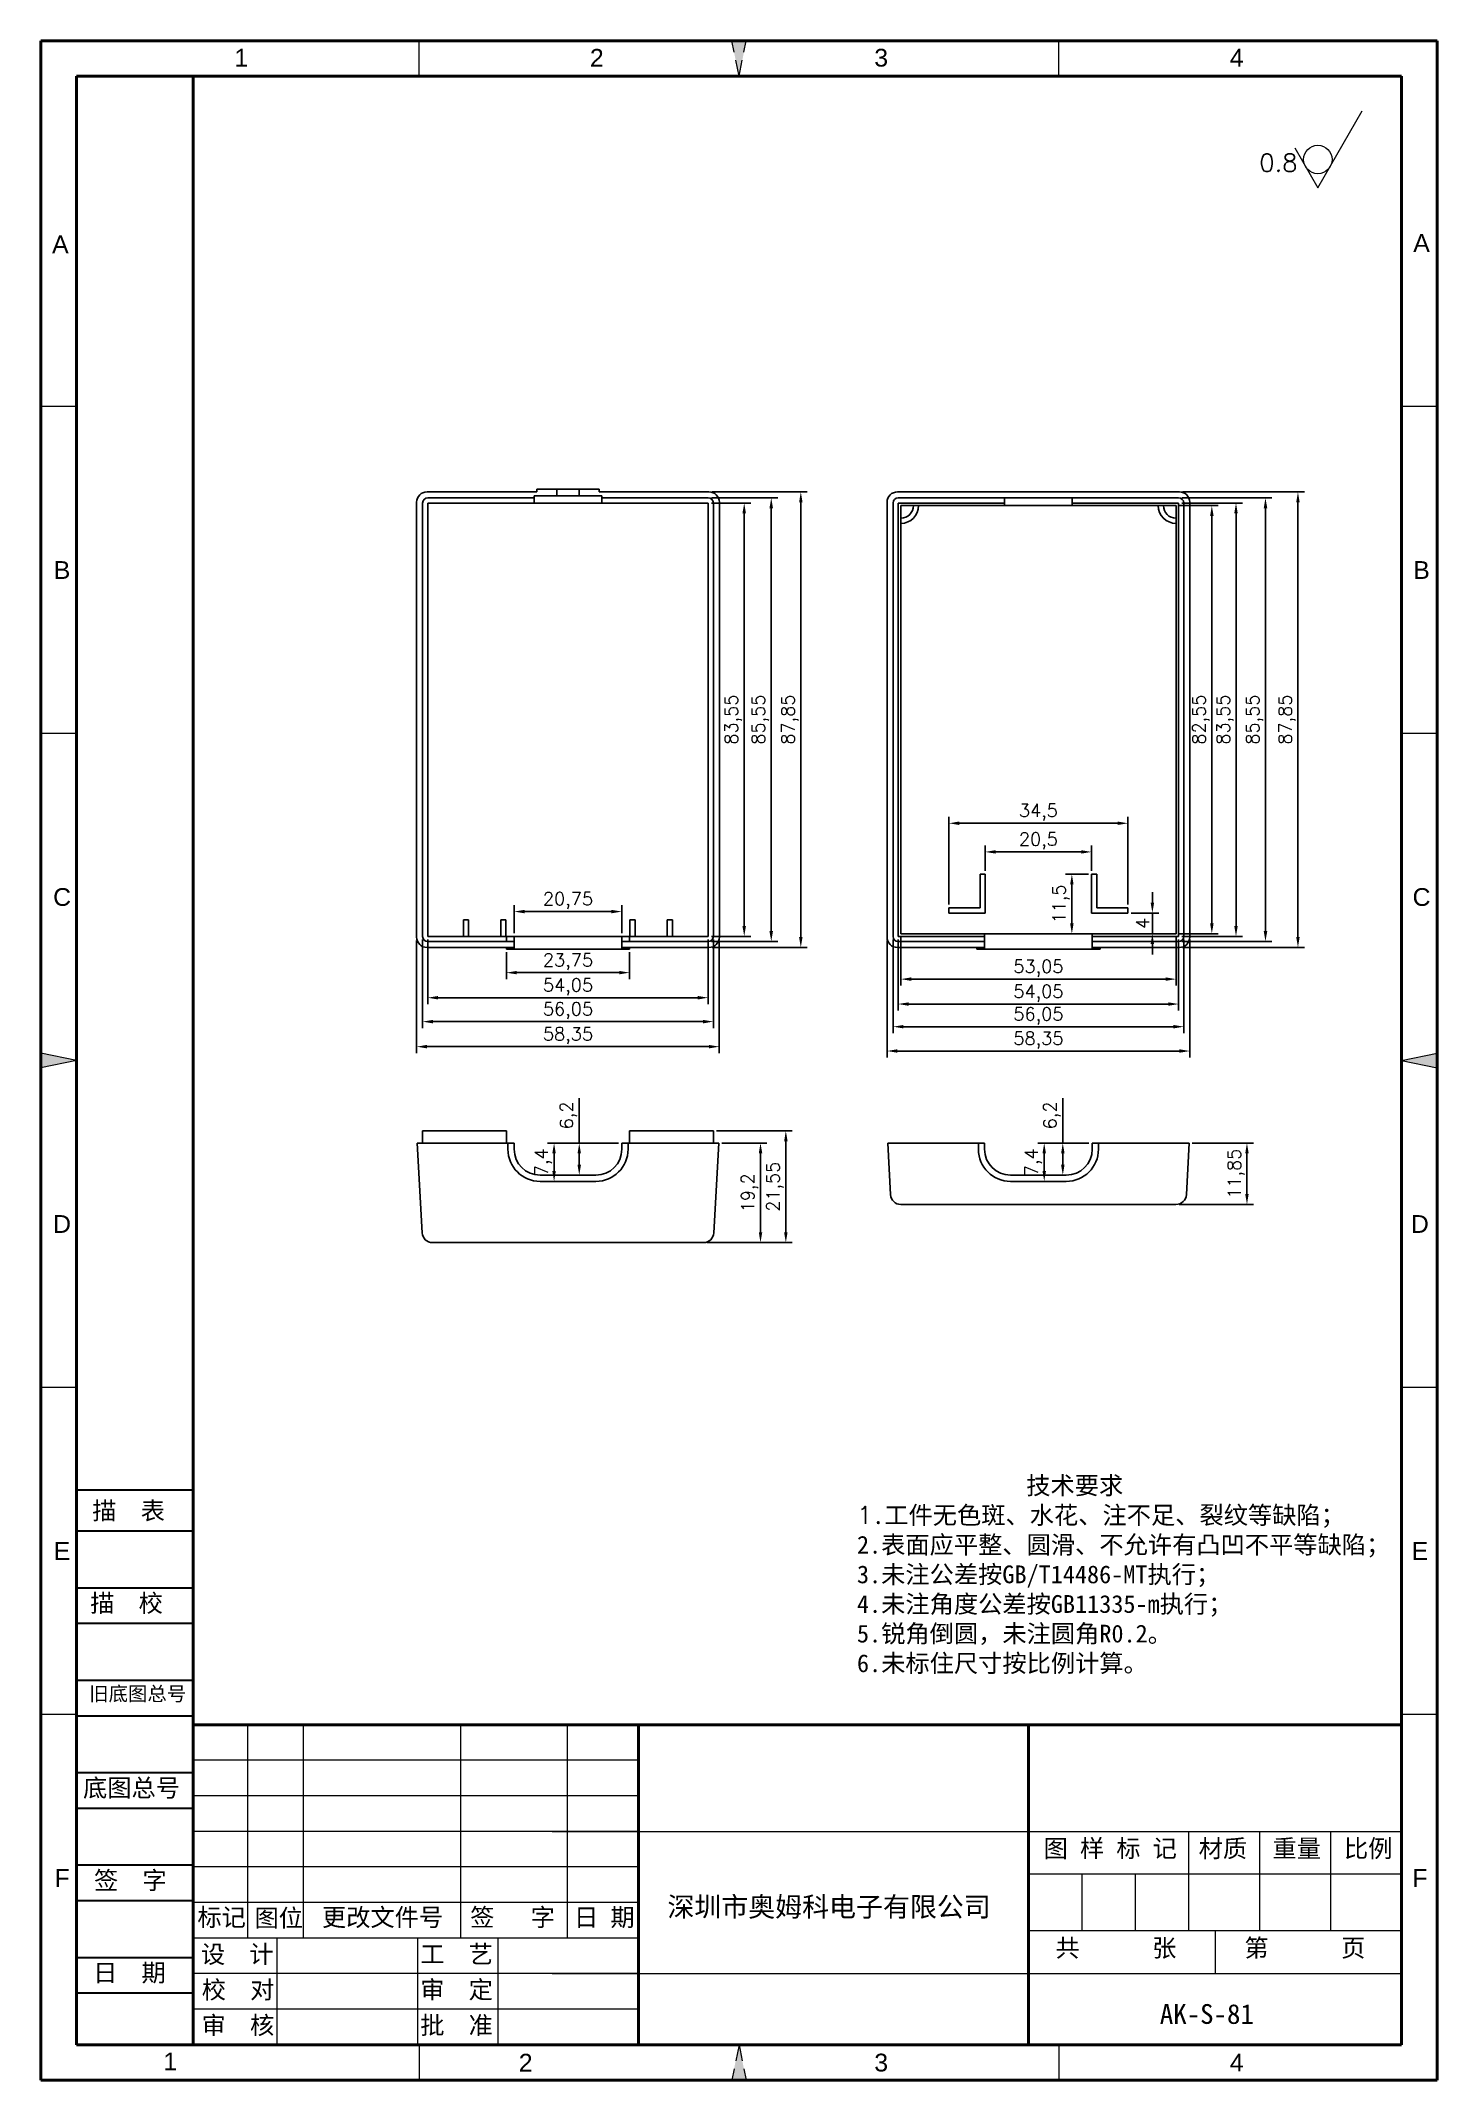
# Model space of a CAD drawing. Header units: millimetres. Extents: x 18795 to 19064, y -471 to -78.
import ezdxf
from ezdxf.enums import TextEntityAlignment as Align

# ---------------------------------------------------------------- set-up
doc = ezdxf.new("R2010")
doc.units = ezdxf.units.MM
doc.linetypes.add('ACAD_ISO10W100', pattern=[18, 12, -3, 0, -3])
doc.linetypes.add('HIDDEN2', pattern=[4.7625, 3.175, -1.5875])
for name, color, linetype, lineweight in [('dim', 82, 'Continuous', 9), ('图层1', 7, 'ACAD_ISO10W100', 15), ('图层2', 7, 'Continuous', 30), ('图层3', 7, 'Continuous', 15), ('图层4', 7, 'Continuous', 40), ('图层5', 7, 'HIDDEN2', 15), ('细实线', 3, 'Continuous', 18)]:
    doc.layers.add(name, color=color, linetype=linetype, lineweight=lineweight)
doc.layers.add('尺寸线', color=7, linetype='Continuous')
doc.styles.get("Standard").update_dxf_attribs({"font": 'txt', "bigfont": 'gbcbig.shx'})
doc.styles.add('样式 3', font='arial.ttf', dxfattribs={"height": 3.8})
doc.dimstyles.new('ISO-25', dxfattribs={"dimtxt": 2.5, "dimasz": 2.5, "dimexe": 1.25, "dimexo": 0.625, "dimtad": 1, "dimtxsty": 'Standard', "dimcen": 2.5, "dimadec": 0, "dimazin": 0, "dimtfac": 1, "dimtmove": 0, "dimatfit": 3, "dimfxl": 1, "dimarcsym": 0})

# ---------------------------------------------------------------- blocks, each defined once
blk = doc.blocks.new('*D1270')
at = {"layer": 'Defpoints', "color": 0}
for p in [(18923.43, -165.02), (18941.14, -165.02), (18923.43, -252.87)]:
    blk.add_point(p, dxfattribs=at)
at = {"layer": 'dim', "color": 0, "lineweight": -2}
for p, q in [((18924.06, -165.02), (18942.39, -165.02)), ((18941.14, -250.87), (18941.14, -167.02)), ((18924.06, -252.87), (18942.39, -252.87))]:
    blk.add_line(p, q, dxfattribs=at)
at = {"layer": 'dim', "color": 0}
for points in [[(18940.81, -167.02), (18941.47, -167.02), (18941.14, -165.02)], [(18940.81, -250.87), (18941.47, -250.87), (18941.14, -252.87)]]:
    blk.add_solid(points, dxfattribs=at)
at = {"layer": 'dim', "color": 0, "insert": (18939.06, -208.94), "char_height": 2.5, "attachment_point": 5, "rotation": 90}
blk.add_mtext('87,85', dxfattribs=at)
blk = doc.blocks.new('*D1271')
at = {"layer": 'Defpoints', "color": 0}
for p in [(18923.28, -166.17), (18923.28, -251.72), (18935.44, -251.72)]:
    blk.add_point(p, dxfattribs=at)
at = {"layer": 'dim', "color": 0, "lineweight": -2}
for p, q in [((18923.91, -166.17), (18936.69, -166.17)), ((18935.44, -168.17), (18935.44, -249.72)), ((18923.91, -251.72), (18936.69, -251.72))]:
    blk.add_line(p, q, dxfattribs=at)
at = {"layer": 'dim', "color": 0}
for points in [[(18935.1, -168.17), (18935.77, -168.17), (18935.44, -166.17)], [(18935.1, -249.72), (18935.77, -249.72), (18935.44, -251.72)]]:
    blk.add_solid(points, dxfattribs=at)
at = {"layer": 'dim', "color": 0, "insert": (18933.35, -208.94), "char_height": 2.5, "attachment_point": 5, "rotation": 90}
blk.add_mtext('85,55', dxfattribs=at)
blk = doc.blocks.new('*D1272')
at = {"layer": 'Defpoints', "color": 0}
for p in [(18923.28, -167.17), (18930.23, -167.17), (18923.28, -250.72)]:
    blk.add_point(p, dxfattribs=at)
at = {"layer": 'dim', "color": 0, "lineweight": -2}
for p, q in [((18923.91, -167.17), (18931.48, -167.17)), ((18930.23, -248.72), (18930.23, -169.17)), ((18923.91, -250.72), (18931.48, -250.72))]:
    blk.add_line(p, q, dxfattribs=at)
at = {"layer": 'dim', "color": 0}
for points in [[(18929.89, -169.17), (18930.56, -169.17), (18930.23, -167.17)], [(18929.89, -248.72), (18930.56, -248.72), (18930.23, -250.72)]]:
    blk.add_solid(points, dxfattribs=at)
at = {"layer": 'dim', "color": 0, "insert": (18928.14, -208.94), "char_height": 2.5, "attachment_point": 5, "rotation": 90}
blk.add_mtext('83,55', dxfattribs=at)
blk = doc.blocks.new('*D1273')
at = {"layer": 'Defpoints', "color": 0}
for p in [(18867.08, -250.87), (18925.43, -250.87), (18925.43, -271.99)]:
    blk.add_point(p, dxfattribs=at)
at = {"layer": 'dim', "color": 0, "lineweight": -2}
for p, q in [((18867.08, -251.49), (18867.08, -273.24)), ((18925.43, -251.49), (18925.43, -273.24)), ((18869.08, -271.99), (18923.43, -271.99))]:
    blk.add_line(p, q, dxfattribs=at)
at = {"layer": 'dim', "color": 0}
for points in [[(18869.08, -271.65), (18869.08, -272.32), (18867.08, -271.99)], [(18923.43, -271.65), (18923.43, -272.32), (18925.43, -271.99)]]:
    blk.add_solid(points, dxfattribs=at)
at = {"layer": 'dim', "color": 0, "insert": (18896.26, -269.9), "char_height": 2.5, "attachment_point": 5}
blk.add_mtext('58,35', dxfattribs=at)
blk = doc.blocks.new('*D1274')
at = {"layer": 'Defpoints', "color": 0}
for p in [(18868.23, -250.72), (18924.28, -250.72), (18924.28, -267.16)]:
    blk.add_point(p, dxfattribs=at)
at = {"layer": 'dim', "color": 0, "lineweight": -2}
for p, q in [((18868.23, -251.34), (18868.23, -268.41)), ((18924.28, -251.34), (18924.28, -268.41)), ((18870.23, -267.16), (18922.28, -267.16))]:
    blk.add_line(p, q, dxfattribs=at)
at = {"layer": 'dim', "color": 0}
for points in [[(18870.23, -266.83), (18870.23, -267.5), (18868.23, -267.16)], [(18922.28, -266.83), (18922.28, -267.5), (18924.28, -267.16)]]:
    blk.add_solid(points, dxfattribs=at)
at = {"layer": 'dim', "color": 0, "insert": (18896.26, -265.08), "char_height": 2.5, "attachment_point": 5}
blk.add_mtext('56,05', dxfattribs=at)
blk = doc.blocks.new('*D1275')
at = {"layer": 'Defpoints', "color": 0}
for p in [(18869.23, -250.72), (18923.28, -250.72), (18923.28, -262.55)]:
    blk.add_point(p, dxfattribs=at)
at = {"layer": 'dim', "color": 0, "lineweight": -2}
for p, q in [((18869.23, -251.34), (18869.23, -263.8)), ((18923.28, -251.34), (18923.28, -263.8)), ((18871.23, -262.55), (18921.28, -262.55))]:
    blk.add_line(p, q, dxfattribs=at)
at = {"layer": 'dim', "color": 0}
for points in [[(18871.23, -262.22), (18871.23, -262.89), (18869.23, -262.55)], [(18921.28, -262.22), (18921.28, -262.89), (18923.28, -262.55)]]:
    blk.add_solid(points, dxfattribs=at)
at = {"layer": 'dim', "color": 0, "insert": (18896.26, -260.47), "char_height": 2.5, "attachment_point": 5}
blk.add_mtext('54,05', dxfattribs=at)
blk = doc.blocks.new('*D1276')
at = {"layer": 'Defpoints', "color": 0}
for p in [(18884.38, -253.17), (18908.13, -253.17), (18908.13, -257.72)]:
    blk.add_point(p, dxfattribs=at)
at = {"layer": 'dim', "color": 0, "lineweight": -2}
for p, q in [((18884.38, -253.79), (18884.38, -258.97)), ((18908.13, -253.79), (18908.13, -258.97)), ((18886.38, -257.72), (18906.13, -257.72))]:
    blk.add_line(p, q, dxfattribs=at)
at = {"layer": 'dim', "color": 0}
for points in [[(18886.38, -257.39), (18886.38, -258.05), (18884.38, -257.72)], [(18906.13, -257.39), (18906.13, -258.05), (18908.13, -257.72)]]:
    blk.add_solid(points, dxfattribs=at)
at = {"layer": 'dim', "color": 0, "insert": (18896.26, -255.64), "char_height": 2.5, "attachment_point": 5}
blk.add_mtext('23,75', dxfattribs=at)
blk = doc.blocks.new('*D1277')
at = {"layer": 'Defpoints', "color": 0}
for p in [(18906.63, -245.95), (18885.88, -250.72), (18906.63, -250.72)]:
    blk.add_point(p, dxfattribs=at)
at = {"layer": 'dim', "color": 0, "lineweight": -2}
for p, q in [((18885.88, -250.09), (18885.88, -244.7)), ((18887.88, -245.95), (18904.63, -245.95)), ((18906.63, -250.09), (18906.63, -244.7))]:
    blk.add_line(p, q, dxfattribs=at)
at = {"layer": 'dim', "color": 0}
for points in [[(18887.88, -245.61), (18887.88, -246.28), (18885.88, -245.95)], [(18904.63, -245.61), (18904.63, -246.28), (18906.63, -245.95)]]:
    blk.add_solid(points, dxfattribs=at)
at = {"layer": 'dim', "color": 0, "insert": (18896.26, -243.86), "char_height": 2.5, "attachment_point": 5}
blk.add_mtext('20,75', dxfattribs=at)
blk = doc.blocks.new('*D1278')
at = {"layer": 'Defpoints', "color": 0}
for p in [(18925.31, -290.57), (18933.37, -290.57), (18922.39, -309.77)]:
    blk.add_point(p, dxfattribs=at)
at = {"layer": 'dim', "color": 0, "lineweight": -2}
for p, q in [((18925.93, -290.57), (18934.62, -290.57)), ((18933.37, -307.77), (18933.37, -292.57)), ((18923.01, -309.77), (18934.62, -309.77))]:
    blk.add_line(p, q, dxfattribs=at)
at = {"layer": 'dim', "color": 0}
for points in [[(18933.04, -292.57), (18933.71, -292.57), (18933.37, -290.57)], [(18933.04, -307.77), (18933.71, -307.77), (18933.37, -309.77)]]:
    blk.add_solid(points, dxfattribs=at)
at = {"layer": 'dim', "color": 0, "insert": (18931.29, -300.17), "char_height": 2.5, "attachment_point": 5, "rotation": 90}
blk.add_mtext('19,2', dxfattribs=at)
blk = doc.blocks.new('*D1279')
at = {"layer": 'Defpoints', "color": 0}
for p in [(18924.28, -288.22), (18938.25, -288.22), (18922.39, -309.77)]:
    blk.add_point(p, dxfattribs=at)
at = {"layer": 'dim', "color": 0, "lineweight": -2}
for p, q in [((18924.91, -288.22), (18939.5, -288.22)), ((18938.25, -307.77), (18938.25, -290.22)), ((18923.01, -309.77), (18939.5, -309.77))]:
    blk.add_line(p, q, dxfattribs=at)
at = {"layer": 'dim', "color": 0}
for points in [[(18937.92, -290.22), (18938.59, -290.22), (18938.25, -288.22)], [(18937.92, -307.77), (18938.59, -307.77), (18938.25, -309.77)]]:
    blk.add_solid(points, dxfattribs=at)
at = {"layer": 'dim', "color": 0, "insert": (18936.17, -298.99), "char_height": 2.5, "attachment_point": 5, "rotation": 90}
blk.add_mtext('21,55', dxfattribs=at)
blk = doc.blocks.new('*D1280')
at = {"layer": 'Defpoints', "color": 0}
for p in [(18898.43, -290.57), (18906.63, -290.57), (18901.63, -296.77)]:
    blk.add_point(p, dxfattribs=at)
at = {"layer": 'dim', "color": 0, "lineweight": -2}
for p, q in [((18898.43, -290.57), (18898.43, -281.9)), ((18906.01, -290.57), (18897.18, -290.57)), ((18898.43, -294.77), (18898.43, -292.57)), ((18901.01, -296.77), (18897.18, -296.77))]:
    blk.add_line(p, q, dxfattribs=at)
at = {"layer": 'dim', "color": 0}
for points in [[(18898.1, -292.57), (18898.76, -292.57), (18898.43, -290.57)], [(18898.1, -294.77), (18898.76, -294.77), (18898.43, -296.77)]]:
    blk.add_solid(points, dxfattribs=at)
at = {"layer": 'dim', "color": 0, "insert": (18896.35, -285.24), "char_height": 2.5, "attachment_point": 5, "rotation": 90}
blk.add_mtext('6,2', dxfattribs=at)
blk = doc.blocks.new('*D1281')
at = {"layer": 'Defpoints', "color": 0}
for p in [(18893.58, -290.57), (18906.63, -290.57), (18901.63, -297.97)]:
    blk.add_point(p, dxfattribs=at)
at = {"layer": 'dim', "color": 0, "lineweight": -2}
for p, q in [((18906.01, -290.57), (18892.33, -290.57)), ((18893.58, -295.97), (18893.58, -292.57)), ((18901.01, -297.97), (18892.33, -297.97))]:
    blk.add_line(p, q, dxfattribs=at)
at = {"layer": 'dim', "color": 0}
for points in [[(18893.24, -292.57), (18893.91, -292.57), (18893.58, -290.57)], [(18893.24, -295.97), (18893.91, -295.97), (18893.58, -297.97)]]:
    blk.add_solid(points, dxfattribs=at)
at = {"layer": 'dim', "color": 0, "insert": (18891.49, -294.27), "char_height": 2.5, "attachment_point": 5, "rotation": 90}
blk.add_mtext('7,4', dxfattribs=at)
blk = doc.blocks.new('*D1282')
at = {"layer": 'Defpoints', "color": 0}
for p in [(19015.99, -290.57), (19027.14, -290.57), (19013.46, -302.42)]:
    blk.add_point(p, dxfattribs=at)
at = {"layer": 'dim', "color": 0, "lineweight": -2}
for p, q in [((19016.61, -290.57), (19028.39, -290.57)), ((19027.14, -300.42), (19027.14, -292.57)), ((19014.09, -302.42), (19028.39, -302.42))]:
    blk.add_line(p, q, dxfattribs=at)
at = {"layer": 'dim', "color": 0}
for points in [[(19026.81, -292.57), (19027.47, -292.57), (19027.14, -290.57)], [(19026.81, -300.42), (19027.47, -300.42), (19027.14, -302.42)]]:
    blk.add_solid(points, dxfattribs=at)
at = {"layer": 'dim', "color": 0, "insert": (19025.06, -296.49), "char_height": 2.5, "attachment_point": 5, "rotation": 90}
blk.add_mtext('11,85', dxfattribs=at)
blk = doc.blocks.new('*D1283')
at = {"layer": 'Defpoints', "color": 0}
for p in [(18988.06, -290.57), (18997.32, -290.57), (18992.32, -297.97)]:
    blk.add_point(p, dxfattribs=at)
at = {"layer": 'dim', "color": 0, "lineweight": -2}
for p, q in [((18996.69, -290.57), (18986.81, -290.57)), ((18988.06, -295.97), (18988.06, -292.57)), ((18991.69, -297.97), (18986.81, -297.97))]:
    blk.add_line(p, q, dxfattribs=at)
at = {"layer": 'dim', "color": 0}
for points in [[(18987.73, -292.57), (18988.4, -292.57), (18988.06, -290.57)], [(18987.73, -295.97), (18988.4, -295.97), (18988.06, -297.97)]]:
    blk.add_solid(points, dxfattribs=at)
at = {"layer": 'dim', "color": 0, "insert": (18985.98, -294.27), "char_height": 2.5, "attachment_point": 5, "rotation": 90}
blk.add_mtext('7,4', dxfattribs=at)
blk = doc.blocks.new('*D1284')
at = {"layer": 'Defpoints', "color": 0}
for p in [(18991.64, -290.57), (18997.32, -290.57), (18992.32, -296.77)]:
    blk.add_point(p, dxfattribs=at)
at = {"layer": 'dim', "color": 0, "lineweight": -2}
for p, q in [((18991.64, -290.57), (18991.64, -281.9)), ((18996.69, -290.57), (18990.39, -290.57)), ((18991.64, -294.77), (18991.64, -292.57)), ((18991.69, -296.77), (18990.39, -296.77))]:
    blk.add_line(p, q, dxfattribs=at)
at = {"layer": 'dim', "color": 0}
for points in [[(18991.31, -292.57), (18991.98, -292.57), (18991.64, -290.57)], [(18991.31, -294.77), (18991.98, -294.77), (18991.64, -296.77)]]:
    blk.add_solid(points, dxfattribs=at)
at = {"layer": 'dim', "color": 0, "insert": (18989.56, -285.24), "char_height": 2.5, "attachment_point": 5, "rotation": 90}
blk.add_mtext('6,2', dxfattribs=at)
blk = doc.blocks.new('*D1285')
at = {"layer": 'Defpoints', "color": 0}
for p in [(19014.12, -165.02), (19036.97, -165.02), (19014.12, -252.87)]:
    blk.add_point(p, dxfattribs=at)
at = {"layer": 'dim', "color": 0, "lineweight": -2}
for p, q in [((19014.74, -165.02), (19038.22, -165.02)), ((19036.97, -250.87), (19036.97, -167.02)), ((19014.74, -252.87), (19038.22, -252.87))]:
    blk.add_line(p, q, dxfattribs=at)
at = {"layer": 'dim', "color": 0}
for points in [[(19036.64, -167.02), (19037.3, -167.02), (19036.97, -165.02)], [(19036.64, -250.87), (19037.3, -250.87), (19036.97, -252.87)]]:
    blk.add_solid(points, dxfattribs=at)
at = {"layer": 'dim', "color": 0, "insert": (19034.89, -208.94), "char_height": 2.5, "attachment_point": 5, "rotation": 90}
blk.add_mtext('87,85', dxfattribs=at)
blk = doc.blocks.new('*D1286')
at = {"layer": 'Defpoints', "color": 0}
for p in [(19013.97, -166.17), (19030.71, -166.17), (19013.97, -251.72)]:
    blk.add_point(p, dxfattribs=at)
at = {"layer": 'dim', "color": 0, "lineweight": -2}
for p, q in [((19014.59, -166.17), (19031.96, -166.17)), ((19030.71, -249.72), (19030.71, -168.17)), ((19014.59, -251.72), (19031.96, -251.72))]:
    blk.add_line(p, q, dxfattribs=at)
at = {"layer": 'dim', "color": 0}
for points in [[(19030.38, -168.17), (19031.05, -168.17), (19030.71, -166.17)], [(19030.38, -249.72), (19031.05, -249.72), (19030.71, -251.72)]]:
    blk.add_solid(points, dxfattribs=at)
at = {"layer": 'dim', "color": 0, "insert": (19028.63, -208.94), "char_height": 2.5, "attachment_point": 5, "rotation": 90}
blk.add_mtext('85,55', dxfattribs=at)
blk = doc.blocks.new('*D1287')
at = {"layer": 'Defpoints', "color": 0}
for p in [(19013.97, -167.17), (19013.97, -250.72), (19025.03, -250.72)]:
    blk.add_point(p, dxfattribs=at)
at = {"layer": 'dim', "color": 0, "lineweight": -2}
for p, q in [((19014.59, -167.17), (19026.28, -167.17)), ((19025.03, -169.17), (19025.03, -248.72)), ((19014.59, -250.72), (19026.28, -250.72))]:
    blk.add_line(p, q, dxfattribs=at)
at = {"layer": 'dim', "color": 0}
for points in [[(19024.69, -169.17), (19025.36, -169.17), (19025.03, -167.17)], [(19024.69, -248.72), (19025.36, -248.72), (19025.03, -250.72)]]:
    blk.add_solid(points, dxfattribs=at)
at = {"layer": 'dim', "color": 0, "insert": (19022.94, -208.94), "char_height": 2.5, "attachment_point": 5, "rotation": 90}
blk.add_mtext('83,55', dxfattribs=at)
blk = doc.blocks.new('*D1288')
at = {"layer": 'Defpoints', "color": 0}
for p in [(19013.47, -167.67), (19020.37, -167.67), (19013.47, -250.22)]:
    blk.add_point(p, dxfattribs=at)
at = {"layer": 'dim', "color": 0, "lineweight": -2}
for p, q in [((19014.09, -167.67), (19021.62, -167.67)), ((19020.37, -248.22), (19020.37, -169.67)), ((19014.09, -250.22), (19021.62, -250.22))]:
    blk.add_line(p, q, dxfattribs=at)
at = {"layer": 'dim', "color": 0}
for points in [[(19020.04, -169.67), (19020.71, -169.67), (19020.37, -167.67)], [(19020.04, -248.22), (19020.71, -248.22), (19020.37, -250.22)]]:
    blk.add_solid(points, dxfattribs=at)
at = {"layer": 'dim', "color": 0, "insert": (19018.29, -208.94), "char_height": 2.5, "attachment_point": 5, "rotation": 90}
blk.add_mtext('82,55', dxfattribs=at)
blk = doc.blocks.new('*D1289')
at = {"layer": 'Defpoints', "color": 0}
for p in [(18957.77, -250.87), (19016.12, -250.72), (19016.12, -272.83)]:
    blk.add_point(p, dxfattribs=at)
at = {"layer": 'dim', "color": 0, "lineweight": -2}
for p, q in [((18957.77, -251.49), (18957.77, -274.08)), ((19016.12, -251.34), (19016.12, -274.08)), ((18959.77, -272.83), (19014.12, -272.83))]:
    blk.add_line(p, q, dxfattribs=at)
at = {"layer": 'dim', "color": 0}
for points in [[(18959.77, -272.49), (18959.77, -273.16), (18957.77, -272.83)], [(19014.12, -272.49), (19014.12, -273.16), (19016.12, -272.83)]]:
    blk.add_solid(points, dxfattribs=at)
at = {"layer": 'dim', "color": 0, "insert": (18986.94, -270.74), "char_height": 2.5, "attachment_point": 5}
blk.add_mtext('58,35', dxfattribs=at)
blk = doc.blocks.new('*D1290')
at = {"layer": 'Defpoints', "color": 0}
for p in [(18958.92, -250.72), (19014.97, -250.72), (19014.97, -268.14)]:
    blk.add_point(p, dxfattribs=at)
at = {"layer": 'dim', "color": 0, "lineweight": -2}
for p, q in [((18958.92, -251.34), (18958.92, -269.39)), ((19014.97, -251.34), (19014.97, -269.39)), ((18960.92, -268.14), (19012.97, -268.14))]:
    blk.add_line(p, q, dxfattribs=at)
at = {"layer": 'dim', "color": 0}
for points in [[(18960.92, -267.81), (18960.92, -268.47), (18958.92, -268.14)], [(19012.97, -267.81), (19012.97, -268.47), (19014.97, -268.14)]]:
    blk.add_solid(points, dxfattribs=at)
at = {"layer": 'dim', "color": 0, "insert": (18986.94, -266.06), "char_height": 2.5, "attachment_point": 5}
blk.add_mtext('56,05', dxfattribs=at)
blk = doc.blocks.new('*D1291')
at = {"layer": 'Defpoints', "color": 0}
for p in [(18959.92, -250.72), (19013.97, -250.72), (19013.97, -263.77)]:
    blk.add_point(p, dxfattribs=at)
at = {"layer": 'dim', "color": 0, "lineweight": -2}
for p, q in [((18959.92, -251.34), (18959.92, -265.02)), ((19013.97, -251.34), (19013.97, -265.02)), ((18961.92, -263.77), (19011.97, -263.77))]:
    blk.add_line(p, q, dxfattribs=at)
at = {"layer": 'dim', "color": 0}
for points in [[(18961.92, -263.44), (18961.92, -264.11), (18959.92, -263.77)], [(19011.97, -263.44), (19011.97, -264.11), (19013.97, -263.77)]]:
    blk.add_solid(points, dxfattribs=at)
at = {"layer": 'dim', "color": 0, "insert": (18986.94, -261.69), "char_height": 2.5, "attachment_point": 5}
blk.add_mtext('54,05', dxfattribs=at)
blk = doc.blocks.new('*D1292')
at = {"layer": 'Defpoints', "color": 0}
for p in [(18960.42, -250.22), (19013.47, -250.22), (19013.47, -258.97)]:
    blk.add_point(p, dxfattribs=at)
at = {"layer": 'dim', "color": 0, "lineweight": -2}
for p, q in [((18960.42, -250.84), (18960.42, -260.22)), ((19013.47, -250.84), (19013.47, -260.22)), ((18962.42, -258.97), (19011.47, -258.97))]:
    blk.add_line(p, q, dxfattribs=at)
at = {"layer": 'dim', "color": 0}
for points in [[(18962.42, -258.63), (18962.42, -259.3), (18960.42, -258.97)], [(19011.47, -258.63), (19011.47, -259.3), (19013.47, -258.97)]]:
    blk.add_solid(points, dxfattribs=at)
at = {"layer": 'dim', "color": 0, "insert": (18986.94, -256.88), "char_height": 2.5, "attachment_point": 5}
blk.add_mtext('53,05', dxfattribs=at)
blk = doc.blocks.new('*D1293')
at = {"layer": 'Defpoints', "color": 0}
for p in [(18976.69, -234.44), (18976.69, -238.72), (18997.19, -238.72)]:
    blk.add_point(p, dxfattribs=at)
at = {"layer": 'dim', "color": 0, "lineweight": -2}
for p, q in [((18976.69, -238.09), (18976.69, -233.19)), ((18995.19, -234.44), (18978.69, -234.44)), ((18997.19, -238.09), (18997.19, -233.19))]:
    blk.add_line(p, q, dxfattribs=at)
at = {"layer": 'dim', "color": 0}
for points in [[(18978.69, -234.11), (18978.69, -234.77), (18976.69, -234.44)], [(18995.19, -234.11), (18995.19, -234.77), (18997.19, -234.44)]]:
    blk.add_solid(points, dxfattribs=at)
at = {"layer": 'dim', "color": 0, "insert": (18986.94, -232.36), "char_height": 2.5, "attachment_point": 5}
blk.add_mtext('20,5', dxfattribs=at)
blk = doc.blocks.new('*D1294')
at = {"layer": 'Defpoints', "color": 0}
for p in [(19004.19, -228.92), (18969.69, -245.22), (19004.19, -245.22)]:
    blk.add_point(p, dxfattribs=at)
at = {"layer": 'dim', "color": 0, "lineweight": -2}
for p, q in [((18969.69, -244.59), (18969.69, -227.67)), ((19004.19, -244.59), (19004.19, -227.67)), ((18971.69, -228.92), (19002.19, -228.92))]:
    blk.add_line(p, q, dxfattribs=at)
at = {"layer": 'dim', "color": 0}
for points in [[(18971.69, -228.58), (18971.69, -229.25), (18969.69, -228.92)], [(19002.19, -228.58), (19002.19, -229.25), (19004.19, -228.92)]]:
    blk.add_solid(points, dxfattribs=at)
at = {"layer": 'dim', "color": 0, "insert": (18986.94, -226.83), "char_height": 2.5, "attachment_point": 5}
blk.add_mtext('34,5', dxfattribs=at)
blk = doc.blocks.new('*D1295')
at = {"layer": 'Defpoints', "color": 0}
for p in [(19004.19, -246.22), (19004.19, -250.22), (19008.91, -250.22)]:
    blk.add_point(p, dxfattribs=at)
at = {"layer": 'dim', "color": 0, "lineweight": -2}
for p, q in [((19008.91, -244.22), (19008.91, -242.22)), ((19004.82, -246.22), (19010.16, -246.22)), ((19008.91, -246.22), (19008.91, -250.22)), ((19004.82, -250.22), (19010.16, -250.22)), ((19008.91, -252.22), (19008.91, -254.22))]:
    blk.add_line(p, q, dxfattribs=at)
at = {"layer": 'dim', "color": 0}
for points in [[(19008.58, -244.22), (19009.24, -244.22), (19008.91, -246.22)], [(19008.58, -252.22), (19009.24, -252.22), (19008.91, -250.22)]]:
    blk.add_solid(points, dxfattribs=at)
at = {"layer": 'dim', "color": 0, "insert": (19007.03, -248.22), "char_height": 2.5, "attachment_point": 5, "rotation": 90}
blk.add_mtext('4', dxfattribs=at)
blk = doc.blocks.new('*D1296')
at = {"layer": 'Defpoints', "color": 0}
for p in [(18997.19, -238.72), (18993.39, -250.22), (18997.19, -250.22)]:
    blk.add_point(p, dxfattribs=at)
at = {"layer": 'dim', "color": 0, "lineweight": -2}
for p, q in [((18996.57, -238.72), (18992.14, -238.72)), ((18993.39, -240.72), (18993.39, -248.22)), ((18996.57, -250.22), (18992.14, -250.22))]:
    blk.add_line(p, q, dxfattribs=at)
at = {"layer": 'dim', "color": 0}
for points in [[(18993.05, -240.72), (18993.72, -240.72), (18993.39, -238.72)], [(18993.05, -248.22), (18993.72, -248.22), (18993.39, -250.22)]]:
    blk.add_solid(points, dxfattribs=at)
at = {"layer": 'dim', "color": 0, "insert": (18991.3, -244.47), "char_height": 2.5, "attachment_point": 5, "rotation": 90}
blk.add_mtext('11,5', dxfattribs=at)

msp = doc.modelspace()

# ---------------------------------------------------------------- hatches: boundary and pattern name
at = {"layer": '图层1'}
for points in [[(18801.487, -274.657), (18794.634, -273.247), (18794.634, -276.068)], [(19056.961, -274.657), (19063.814, -273.247), (19063.814, -276.068)]]:
    msp.add_hatch(color=0, dxfattribs=at).paths.add_polyline_path(points)
at = {"layer": '图层5'}
for points in [[(18929.224, -84.902), (18927.814, -78.05), (18930.634, -78.05)], [(18929.224, -464.412), (18927.814, -471.265), (18930.634, -471.265)]]:
    msp.add_hatch(color=0, dxfattribs=at).paths.add_polyline_path(points)

# ---------------------------------------------------------------- linework, layer by layer
for p, q in [((18890.234, -165.02), (18869.084, -165.02)), ((18890.234, -164.47), (18902.284, -164.47)), ((18890.234, -164.47), (18890.234, -165.02)), ((18894.084, -164.47), (18894.084, -165.77)), ((18898.434, -164.47), (18898.434, -165.77)), ((18902.284, -164.47), (18902.284, -165.02)), ((18923.434, -165.02), (18902.284, -165.02)), ((18980.915, -165.02), (18959.765, -165.02)), ((18992.965, -165.02), (18980.915, -165.02)), ((19014.115, -165.02), (18992.965, -165.02)), ((18867.084, -167.02), (18867.084, -250.87)), ((18868.234, -167.17), (18868.234, -250.72)), ((18889.734, -166.17), (18869.234, -166.17)), ((18923.284, -167.17), (18869.234, -167.17)), ((18869.234, -167.17), (18869.234, -250.72)), ((18902.784, -165.77), (18889.734, -165.77)), ((18889.734, -165.77), (18889.734, -166.17)), ((18889.734, -166.17), (18889.734, -167.17)), ((18902.784, -166.17), (18902.784, -165.77)), ((18923.284, -166.17), (18902.784, -166.17)), ((18902.784, -166.17), (18902.784, -167.17)), ((18923.284, -250.72), (18923.284, -167.17)), ((18924.284, -250.72), (18924.284, -167.17)), ((18925.434, -250.87), (18925.434, -167.02)), ((18957.765, -167.02), (18957.765, -250.87)), ((18958.915, -167.17), (18958.915, -250.72)), ((18980.415, -166.17), (18959.915, -166.17)), ((18959.915, -167.17), (18959.915, -250.72)), ((18980.415, -167.17), (18959.915, -167.17)), ((19013.465, -167.67), (18960.415, -167.67)), ((18960.415, -167.67), (18960.415, -250.22)), ((18980.415, -166.17), (18980.415, -167.67)), ((18993.465, -166.17), (18980.415, -166.17)), ((19013.965, -166.17), (18993.465, -166.17)), ((18993.465, -166.17), (18993.465, -167.67)), ((19013.965, -167.17), (18993.465, -167.17)), ((19013.465, -250.22), (19013.465, -167.67)), ((19013.965, -250.72), (19013.965, -167.17)), ((19014.965, -250.72), (19014.965, -167.17)), ((19016.115, -250.87), (19016.115, -167.02)), ((18976.69, -238.72), (18975.69, -238.72)), ((18975.69, -245.22), (18975.69, -238.72)), ((18976.69, -246.22), (18976.69, -238.72)), ((18997.19, -246.22), (18997.19, -238.72)), ((18997.19, -238.72), (18998.19, -238.72)), ((18998.19, -245.22), (18998.19, -238.72)), ((18876.109, -247.52), (18876.109, -250.72)), ((18876.109, -247.52), (18877.109, -247.52)), ((18877.109, -247.52), (18877.109, -250.72)), ((18883.309, -247.52), (18883.309, -250.72)), ((18883.309, -247.52), (18884.309, -247.52)), ((18884.309, -247.52), (18884.309, -250.72)), ((18908.209, -247.52), (18908.209, -250.72)), ((18909.209, -247.52), (18908.209, -247.52)), ((18909.209, -247.52), (18909.209, -250.72)), ((18915.409, -247.52), (18915.409, -250.72)), ((18916.409, -247.52), (18915.409, -247.52)), ((18916.409, -247.52), (18916.409, -250.72)), ((18969.69, -246.22), (18969.69, -245.22)), ((18969.69, -245.22), (18975.69, -245.22)), ((18976.69, -246.22), (18969.69, -246.22)), ((18997.19, -246.22), (19004.19, -246.22)), ((19004.19, -245.22), (18998.19, -245.22)), ((19004.19, -246.22), (19004.19, -245.22)), ((18869.234, -250.72), (18923.284, -250.72)), ((18884.384, -250.72), (18884.384, -251.72)), ((18885.884, -250.72), (18885.884, -253.17)), ((18906.634, -250.72), (18906.634, -253.17)), ((18908.134, -250.72), (18908.134, -251.72)), ((18959.915, -250.72), (18976.565, -250.72)), ((18960.415, -250.22), (19013.465, -250.22)), ((18976.565, -250.22), (18976.565, -250.72)), ((18976.565, -250.72), (18976.565, -251.72)), ((18997.315, -250.22), (18997.315, -253.17)), ((18997.315, -250.72), (19013.965, -250.72)), ((18869.084, -252.87), (18885.884, -252.87)), ((18869.234, -251.72), (18885.884, -251.72)), ((18884.384, -253.17), (18884.384, -252.87)), ((18908.134, -253.17), (18884.384, -253.17)), ((18906.634, -251.72), (18923.284, -251.72)), ((18906.634, -252.87), (18923.434, -252.87)), ((18908.134, -252.87), (18908.134, -253.17)), ((18959.765, -252.87), (18976.565, -252.87)), ((18959.915, -251.72), (18976.565, -251.72)), ((18975.065, -253.17), (18975.065, -252.87)), ((18998.815, -253.17), (18975.065, -253.17)), ((18976.565, -251.72), (18976.565, -253.17)), ((18997.315, -251.72), (19013.965, -251.72)), ((18997.315, -252.87), (19014.115, -252.87)), ((18998.815, -252.87), (18998.815, -253.17)), ((18867.21, -290.569), (18868.133, -307.875)), ((18885.884, -290.569), (18867.21, -290.569)), ((18868.234, -288.219), (18868.234, -290.569)), ((18884.384, -288.219), (18868.234, -288.219)), ((18884.384, -288.219), (18884.384, -290.569)), ((18884.684, -291.769), (18884.684, -290.569)), ((18885.884, -291.769), (18885.884, -290.569)), ((18925.309, -290.569), (18906.634, -290.569)), ((18906.634, -290.569), (18906.634, -291.769)), ((18907.834, -290.569), (18907.834, -291.769)), ((18924.284, -288.219), (18908.134, -288.219)), ((18908.134, -288.219), (18908.134, -290.569)), ((18924.284, -288.219), (18924.284, -290.569)), ((18925.309, -290.569), (18924.385, -307.875)), ((18957.891, -290.569), (18958.422, -300.525)), ((18976.565, -290.569), (18957.891, -290.569)), ((18975.365, -291.769), (18975.365, -290.569)), ((18976.565, -291.769), (18976.565, -290.569)), ((19015.99, -290.569), (18997.315, -290.569)), ((18997.315, -290.569), (18997.315, -291.769)), ((18998.515, -290.569), (18998.515, -291.769)), ((19015.99, -290.569), (19015.459, -300.525)), ((18901.634, -296.769), (18890.884, -296.769)), ((18901.634, -297.969), (18890.884, -297.969)), ((18992.315, -296.769), (18981.565, -296.769)), ((18992.315, -297.969), (18981.565, -297.969)), ((19013.461, -302.419), (18960.419, -302.419)), ((18922.388, -309.769), (18870.13, -309.769))]:
    msp.add_line(p, q)
for centre, radius, start, end in [((18869.084, -167.02), 2, 90, 180), ((18923.434, -167.02), 2, 360, 90), ((18959.765, -167.02), 2, 90, 180), ((19014.115, -167.02), 2, 360, 90), ((18869.234, -167.17), 1, 90, 180), ((18923.284, -167.17), 1, 0, 90), ((18959.915, -167.17), 1, 90, 180), ((18960.415, -167.67), 2.425, 270, 0), ((18960.415, -167.67), 3.425, 270, 0), ((19013.465, -167.67), 3.425, 180, 270), ((19013.465, -167.67), 2.425, 180, 270), ((19013.965, -167.17), 1, 0, 90), ((18869.084, -250.87), 2, 180, 270), ((18869.234, -250.72), 1, 180, 270), ((18923.284, -250.72), 1, 270, 0), ((18923.434, -250.87), 2, 270, 0), ((18959.765, -250.87), 2, 180, 270), ((18959.915, -250.72), 1, 180, 270), ((19013.965, -250.72), 1, 270, 0), ((19014.115, -250.87), 2, 270, 0), ((18890.884, -291.769), 6.2, 180, 270), ((18890.884, -291.769), 5, 180, 270), ((18901.634, -291.769), 5, 270, 0), ((18901.634, -291.769), 6.2, 270, 0), ((18981.565, -291.769), 6.2, 180, 270), ((18981.565, -291.769), 5, 180, 270), ((18992.315, -291.769), 5, 270, 0), ((18992.315, -291.769), 6.2, 270, 0), ((18960.419, -300.419), 2, 183.05465, 270), ((19013.461, -300.419), 2, 270, 356.94535), ((18870.13, -307.769), 2, 183.05465, 270), ((18922.388, -307.769), 2, 270, 356.94535)]:
    msp.add_arc(centre, radius, start, end)
at = {"layer": '图层1', "color": 0}
for p, q in [((18867.549, -84.902), (18867.549, -78.05)), ((18990.899, -84.902), (18990.899, -78.05)), ((18801.487, -148.565), (18794.634, -148.565)), ((19063.814, -148.565), (19056.961, -148.565)), ((18801.487, -211.611), (18794.634, -211.611)), ((19063.814, -211.611), (19056.961, -211.611)), ((18801.487, -274.657), (18794.634, -273.247)), ((18801.487, -274.657), (18794.634, -276.068)), ((19056.961, -274.657), (19063.814, -273.247)), ((19056.961, -274.657), (19063.814, -276.068)), ((18801.487, -337.703), (18794.634, -337.703)), ((19063.814, -337.703), (19056.961, -337.703)), ((18801.487, -400.749), (18794.634, -400.749)), ((19063.814, -400.749), (19056.961, -400.749)), ((18995.285, -431.519), (18995.285, -442.483)), ((19005.565, -431.519), (19005.565, -442.483)), ((18845.27, -443.854), (18845.27, -437.001)), ((18845.27, -443.854), (18845.27, -437.001))]:
    msp.add_line(p, q, dxfattribs=at)
at = {"layer": '图层2', "color": 0}
for p, q in [((18823.98, -357.508), (18801.487, -357.508)), ((18823.98, -365.417), (18801.487, -365.417)), ((18823.98, -365.417), (18812.032, -365.417)), ((18823.98, -376.382), (18801.487, -376.382)), ((18823.98, -383.235), (18801.487, -383.235)), ((18823.98, -383.235), (18812.032, -383.235)), ((18823.98, -383.235), (18812.032, -383.235)), ((18823.98, -394.199), (18801.487, -394.199)), ((18823.98, -401.052), (18801.487, -401.052)), ((18823.98, -401.052), (18812.032, -401.052)), ((18823.98, -412.016), (18801.487, -412.016)), ((18823.98, -418.869), (18801.487, -418.869)), ((18823.98, -418.869), (18812.032, -418.869)), ((18823.98, -429.834), (18801.487, -429.834)), ((18823.98, -436.687), (18801.487, -436.687)), ((18823.98, -436.687), (18812.032, -436.687)), ((18823.98, -447.651), (18801.487, -447.651)), ((18823.98, -454.504), (18801.487, -454.504))]:
    msp.add_line(p, q, dxfattribs=at)
at = {"layer": '图层3', "color": 0}
for p, q in [((18834.52, -443.854), (18834.52, -402.737)), ((18845.27, -437.001), (18845.27, -402.737)), ((18875.577, -443.772), (18875.577, -402.737)), ((18896.135, -443.753), (18896.135, -402.737)), ((18909.841, -409.59), (18823.98, -409.59)), ((18909.841, -416.442), (18823.98, -416.442)), ((18909.841, -416.442), (18823.98, -416.442)), ((18909.841, -423.295), (18823.98, -423.295)), ((18893.197, -423.295), (19056.961, -423.295)), ((19015.844, -423.295), (19015.844, -442.483)), ((19029.549, -423.295), (19029.549, -442.483)), ((19043.255, -423.295), (19043.255, -442.483)), ((18909.841, -430.148), (18823.98, -430.148)), ((19056.961, -431.519), (18985.006, -431.519)), ((19015.844, -431.519), (19015.844, -442.483)), ((18909.841, -437.001), (18823.98, -437.001)), ((18909.841, -443.854), (18823.98, -443.854)), ((18840.167, -464.412), (18840.167, -443.854)), ((18867.322, -464.412), (18867.322, -443.772)), ((18882.778, -464.331), (18882.778, -443.772)), ((19056.961, -442.483), (18985.006, -442.483)), ((19020.983, -442.483), (19020.983, -450.707)), ((18909.841, -450.707), (18823.98, -450.707)), ((18909.841, -450.707), (18824.353, -450.707)), ((18893.197, -450.707), (19056.961, -450.707)), ((18823.98, -454.504), (18823.786, -454.504)), ((18909.841, -457.559), (18823.98, -457.559)), ((18867.549, -464.412), (18867.549, -471.265)), ((18990.899, -464.412), (18990.899, -471.265)), ((18990.899, -464.412), (18990.899, -471.265))]:
    msp.add_line(p, q, dxfattribs=at)
at = {"layer": '图层4', "color": 0}
for p, q in [((18823.98, -464.412), (18823.98, -84.902)), ((18823.98, -402.737), (18823.98, -464.412)), ((19056.961, -402.737), (18823.98, -402.737)), ((18953.849, -402.737), (18830.498, -402.737)), ((18909.841, -464.412), (18909.841, -402.737)), ((18985.006, -464.412), (18985.006, -402.737)), ((18823.98, -431.519), (18823.98, -464.412))]:
    msp.add_line(p, q, dxfattribs=at)
at = {"layer": '图层5', "color": 0}
for p, q in [((18929.224, -84.902), (18927.814, -78.05)), ((18929.224, -84.902), (18930.634, -78.05)), ((18909.841, -443.854), (18823.98, -443.854)), ((18929.224, -464.412), (18927.814, -471.265)), ((18929.224, -464.412), (18930.634, -471.265))]:
    msp.add_line(p, q, dxfattribs=at)
at = {"layer": '尺寸线', "color": 0, "lineweight": 40}
for p, q in [((18794.634, -78.05), (19063.814, -78.05)), ((18794.634, -78.05), (18794.634, -471.265)), ((19063.814, -78.05), (19063.814, -471.265)), ((18801.487, -84.902), (19056.961, -84.902)), ((18801.487, -84.902), (18801.487, -464.412)), ((19056.961, -84.902), (19056.961, -464.412)), ((18801.487, -464.412), (19056.961, -464.412)), ((18794.634, -471.265), (19063.814, -471.265))]:
    msp.add_line(p, q, dxfattribs=at)
at = {"layer": '细实线', "color": 0}
for p, q in [((19040.801, -106.422), (19049.367, -91.586)), ((19036.34, -98.695), (19040.801, -106.422))]:
    msp.add_line(p, q, dxfattribs=at)
msp.add_circle((19040.801, -100.94), 2.741, dxfattribs=at)

# ---------------------------------------------------------------- texts
at = {"layer": '图层1', "color": 0, "style": '样式 3'}
for s, p in [('B', (18798.735, -180.088)), ('B', (19060.794, -180.088)), ('C', (18798.735, -243.134)), ('C', (19060.794, -243.134)), ('D', (18798.735, -306.18)), ('D', (19060.473, -306.18)), ('E', (18798.735, -369.226)), ('E', (19060.473, -369.226)), ('F', (18798.735, -432.272)), ('F', (19060.473, -432.272))]:
    msp.add_text(s, height=3.426, dxfattribs=at).set_placement(p, align=Align.MIDDLE)
at = {"layer": '图层1', "color": 0, "attachment_point": 1}
for s, insert, char_height, width in [('{\\fSimSun|b0|i0|c134|p2;图 样 标 记}', (18987.949, -424.85), 3.42642, 42.50991), ('{\\fSimSun|b0|i0|c134|p2;材质 }', (19017.834, -424.865), 3.42642, 28.57673), ('{\\fSimSun|b0|i0|c134|p2;深圳市奥姆科电子有限公司}', (18915.432, -435.921), 3.80713, 71.9369), ('{\\fSimSun|b0|i0|c134|p2;标记}', (18824.821, -438.138), 3.42642, 9.59397), ('{\\fSimSun|b0|i0|c134|p2;图位}', (18835.825, -438.276), 3.42642, 9.59397), ('{\\fSimSun|b0|i0|c134|p2;更改文件号}', (18848.834, -438.138), 3.42642, 28.57673), ('{\\fSimSun|b0|i0|c134|p2;审  核}', (18825.628, -458.955), 3.42642, 27.78591), ('{\\fSimSun|b0|i0|c134|p2;批  准}', (18867.782, -458.955), 3.42642, 28.57673), ('{\\fSimSun|b0|i0|c134|p2;AK-S-81}', (19010.344, -456.596), 3.80713, 47.23323)]:
    msp.add_mtext(s, dxfattribs=dict(at, insert=insert, char_height=char_height, width=width))
at = {"layer": '图层2', "color": 0, "attachment_point": 1}
for s, insert, char_height, width in [('{\\fSimSun|b0|i0|c134|p2;描\\fSimSun|b0|i0|c0|p2;  \\fSimSun|b0|i0|c134|p2;表}', (18804.55, -359.741), 3.42638, 38.39488), ('{\\fSimSun|b0|i0|c134|p2;描\\fSimSun|b0|i0|c0|p2;  \\fSimSun|b0|i0|c134|p2;校}', (18804.159, -377.558), 3.42638, 38.39488), ('{\\fSimSun|b0|i0|c134|p2;旧底图总号}', (18803.966, -395.375), 2.74113, 38.39488), ('{\\fSimSun|b0|i0|c134|p2;底图总号}', (18802.778, -413.192), 3.42638, 38.39488), ('{\\fSimSun|b0|i0|c134|p2;重量 }', (19032.061, -424.865), 3.42642, 28.57673), ('{\\fSimSun|b0|i0|c134|p2;比例 }', (19045.846, -424.865), 3.42642, 28.57673), ('{\\fSimSun|b0|i0|c134|p2;签\\fSimSun|b0|i0|c0|p2;  \\fSimSun|b0|i0|c134|p2;字}', (18804.901, -431.009), 3.42638, 38.39488), ('{\\fSimSun|b0|i0|c134|p2;签   字}', (18877.406, -438.138), 3.42642, 28.57673), ('{\\fSimSun|b0|i0|c134|p2;日 期}', (18897.422, -438.138), 3.42642, 28.57673), ('{\\fSimSun|b0|i0|c134|p2;共      张}', (18990.207, -444.038), 3.42642, 37.91013), ('{\\fSimSun|b0|i0|c134|p2;第      页}', (19026.641, -444.038), 3.42642, 35.18807), ('{\\fSimSun|b0|i0|c134|p2;设  计}', (18825.495, -445.249), 3.42642, 26.56021), ('{\\fSimSun|b0|i0|c134|p2;工  艺}', (18867.782, -445.249), 3.42642, 28.57673), ('{\\fSimSun|b0|i0|c134|p2;日\\fSimSun|b0|i0|c0|p2;  \\fSimSun|b0|i0|c134|p2;期}', (18804.705, -448.827), 3.42638, 38.39488), ('{\\fSimSun|b0|i0|c134|p2;校  对}', (18825.66, -452.102), 3.42642, 24.84399), ('{\\fSimSun|b0|i0|c134|p2;审  定}', (18867.782, -452.102), 3.42642, 28.57673)]:
    msp.add_mtext(s, dxfattribs=dict(at, insert=insert, char_height=char_height, width=width))
at = {"layer": '图层3', "color": 0, "insert": (18951.962, -354.884), "char_height": 3.42642, "width": 162.28996, "attachment_point": 1}
msp.add_mtext('{\\fSimSun|b0|i0|c134|p54;              技术要求\\P}1{\\fSimSun|b0|i0|c134|p54;.工件无色斑、水花、注不足、裂纹等缺陷；\\P2.表面应平整、圆滑、不允许有凸凹不平等缺陷；\\P3.未注公差按GB/T14486-MT执行；\\P4.未注角度公差按GB11335-m执行；\\P5.锐角倒圆，未注圆角R0.2。}\\P{\\fSimSun|b0|i0|c134|p2;6.未标住尺寸按比例计算。}', dxfattribs=at)
at = {"layer": '图层5', "color": 0, "style": '样式 3'}
for s, p in [('1', (18833.284, -81.31)), ('2', (18901.813, -81.31)), ('3', (18956.635, -81.31)), ('4', (19025.164, -81.31)), ('A', (18798.402, -117.292)), ('A', (19060.794, -117.042)), ('1', (18819.579, -467.659)), ('2', (18888.107, -467.864)), ('3', (18956.635, -467.864)), ('4', (19025.164, -467.864))]:
    msp.add_text(s, height=3.426, dxfattribs=at).set_placement(p, align=Align.MIDDLE)
at = {"layer": '细实线', "color": 0, "insert": (19029.534, -99.843), "char_height": 3.4264, "width": 12.79235, "attachment_point": 1}
msp.add_mtext('0.8', dxfattribs=at)

# ---------------------------------------------------------------- dimensions: what is measured, and where the dimension line sits
at = {"layer": 'dim'}
for base, p1, p2, picture, middle in [((18941.14, -165.02), (18923.434, -252.87), (18923.434, -165.02), '*D1270', (18939.057, -208.945)), ((19036.97, -165.02), (19014.115, -252.87), (19014.115, -165.02), '*D1285', (19034.886, -208.945)), ((18935.435, -251.72), (18923.284, -166.17), (18923.284, -251.72), '*D1271', (18933.352, -208.945)), ((18930.228, -167.17), (18923.284, -250.72), (18923.284, -167.17), '*D1272', (18928.145, -208.945)), ((19020.374, -167.67), (19013.465, -250.22), (19013.465, -167.67), '*D1288', (19018.291, -208.945)), ((19030.712, -166.17), (19013.965, -251.72), (19013.965, -166.17), '*D1286', (19028.629, -208.945)), ((19025.027, -250.72), (19013.965, -167.17), (19013.965, -250.72), '*D1287', (19022.944, -208.945)), ((18993.388, -250.22), (18997.19, -238.72), (18997.19, -250.22), '*D1296', (18991.304, -244.47)), ((19008.908, -250.22), (19004.19, -246.22), (19004.19, -250.22), '*D1295', (19007.033, -248.22)), ((18898.429, -290.569), (18901.634, -296.769), (18906.634, -290.569), '*D1280', (18896.346, -285.236)), ((18991.644, -290.569), (18992.315, -296.769), (18997.315, -290.569), '*D1284', (18989.56, -285.236)), ((18893.576, -290.569), (18901.634, -297.969), (18906.634, -290.569), '*D1281', (18891.493, -294.269)), ((18938.252, -288.219), (18922.388, -309.769), (18924.284, -288.219), '*D1279', (18936.168, -298.994)), ((18933.372, -290.569), (18922.388, -309.769), (18925.309, -290.569), '*D1278', (18931.289, -300.169)), ((18988.063, -290.569), (18992.315, -297.969), (18997.315, -290.569), '*D1283', (18985.979, -294.269)), ((19027.141, -290.569), (19013.461, -302.419), (19015.99, -290.569), '*D1282', (19025.057, -296.494))]:
    dim = msp.add_linear_dim(base=base, p1=p1, p2=p2, angle=90, dimstyle='ISO-25', override={"dimasz": 2}, dxfattribs=at)
    dim.commit()
    dim.dimension.update_dxf_attribs({"geometry": picture, "text_midpoint": middle})
for base, p1, p2, picture, middle in [((19004.19, -228.918), (18969.69, -245.22), (19004.19, -245.22), '*D1294', (18986.94, -226.834)), ((18976.69, -234.441), (18997.19, -238.72), (18976.69, -238.72), '*D1293', (18986.94, -232.358)), ((18906.634, -245.947), (18885.884, -250.72), (18906.634, -250.72), '*D1277', (18896.259, -243.864)), ((18925.434, -271.986), (18867.084, -250.87), (18925.434, -250.87), '*D1273', (18896.259, -269.903)), ((18924.284, -267.163), (18868.234, -250.72), (18924.284, -250.72), '*D1274', (18896.259, -265.079)), ((18923.284, -262.552), (18869.234, -250.72), (18923.284, -250.72), '*D1275', (18896.259, -260.469)), ((19016.115, -272.827), (18957.765, -250.87), (19016.115, -250.72), '*D1289', (18986.94, -270.743)), ((19014.965, -268.139), (18958.915, -250.72), (19014.965, -250.72), '*D1290', (18986.94, -266.056)), ((19013.965, -263.772), (18959.915, -250.72), (19013.965, -250.72), '*D1291', (18986.94, -261.689)), ((19013.465, -258.966), (18960.415, -250.22), (19013.465, -250.22), '*D1292', (18986.94, -256.883)), ((18908.134, -257.72), (18884.384, -253.17), (18908.134, -253.17), '*D1276', (18896.259, -255.636))]:
    dim = msp.add_linear_dim(base=base, p1=p1, p2=p2, dimstyle='ISO-25', override={"dimasz": 2}, dxfattribs=at)
    dim.commit()
    dim.dimension.update_dxf_attribs({"geometry": picture, "text_midpoint": middle})

doc.saveas('drawing.dxf')
